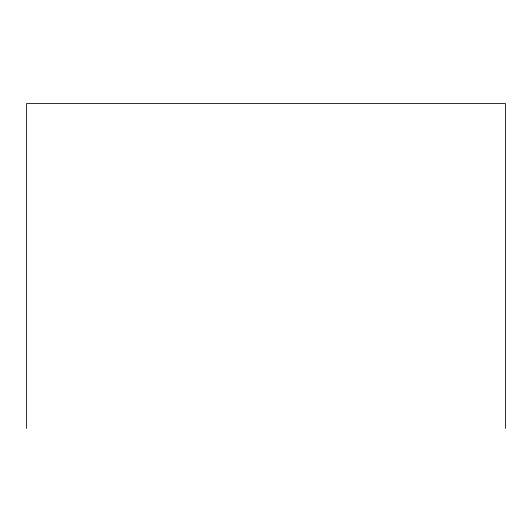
<?xml version="1.0" encoding="UTF-8"?>
<svg xmlns="http://www.w3.org/2000/svg" width="532" height="532" viewBox="0 0 532 532"><rect width="100%" height="100%" fill="white"/><g stroke="black" fill="none" stroke-linecap="round" stroke-linejoin="round"><path stroke-width="0.8" d="M505.4 428.446L505.4 103.554L26.6 103.554L26.6 428.446"/></g></svg>
